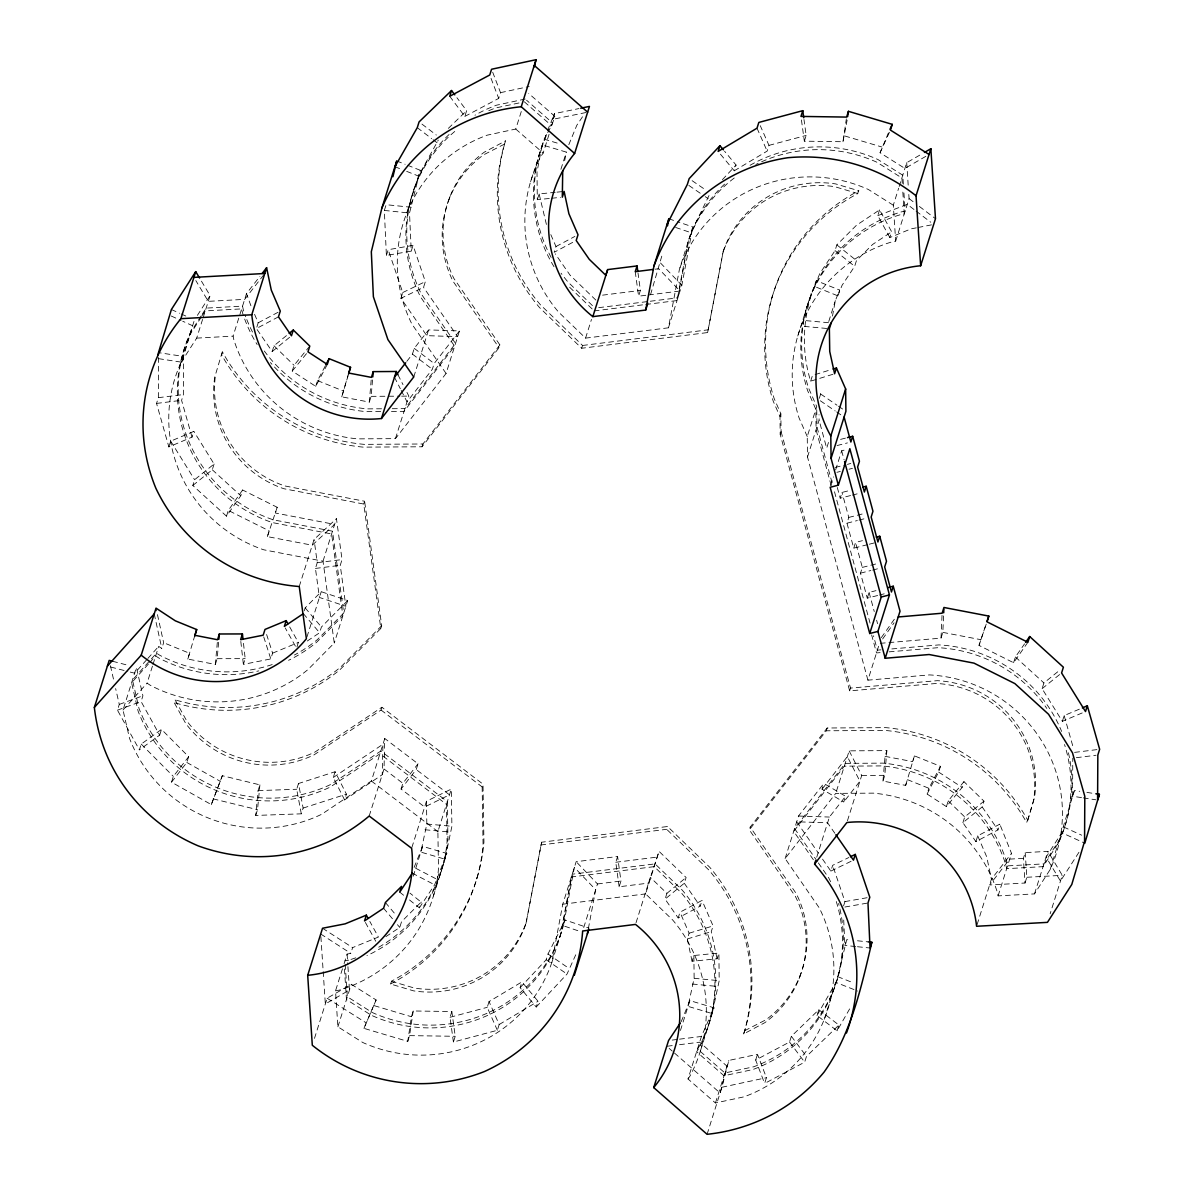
<?xml version="1.0" encoding="UTF-8"?>
<svg xmlns="http://www.w3.org/2000/svg" width="1194" height="1194" viewBox="0 0 1194 1194"><rect width="100%" height="100%" fill="white"/><g stroke="black" fill="none" stroke-linecap="round" stroke-linejoin="round"><path stroke-width="0.75" stroke-dasharray="5 3.75" d="M168.861 446.914L170.682 441.153L193.831 431.377L192.025 437.123L168.861 446.914L156.548 403.423L158.354 397.677L158.593 354.439M192.025 437.123L181.592 400.318L183.413 394.572L183.607 356.454L158.593 352.633M1081.51 797.607L1072.57 796.249L1072.779 758.13M369.185 816.024L384.02 768.981L384.767 738.504L418.034 763.787L416.213 769.548L401.065 789.055L424.646 806.995L449.481 794.831L416.213 769.548M681.222 1021.631L689.863 1000.602L713.997 1007.811L701.43 1036.452L688.013 1078.973L715.43 1102.972L744.071 1096.823A139.295 137.056 17.5 0 0 819.248 907.873L785.115 858.561L835.755 793.383L873.456 793.144A142.34 140.041 17.5 0 1 997.333 892.246L998.094 895.888L1034.497 893.888L1050.168 869.516A139.295 137.056 17.5 0 0 929.425 674.909L867.919 680.162L879.515 643.387L941.021 638.133L942.126 613.223M941.021 638.133L942.827 632.387L943.618 614.597M348.723 373.05L341.753 396.841L369.319 402.094L371.259 379.14M369.319 402.094L371.14 396.348L372.632 378.692M885.053 756.354L912.619 761.608L914.44 755.862L940.469 766.339L928.887 788.279L907.47 779.652L905.649 785.398L882.963 781.085L885.053 756.354L886.873 750.608L849.158 750.847L835.755 793.383M882.963 781.085L884.784 775.324L886.873 750.608M194.891 635.298L187.801 659.058L215.353 664.431L217.398 641.491M215.353 664.431L217.159 658.685L218.726 641.044M335.111 771.727L333.305 777.473L344.588 799.905L346.409 794.144L335.111 771.727L298.5 783.518L303.127 808.084L301.321 813.83L255.71 815.442L258.098 790.622L259.904 784.876L222.323 775.712L211.308 804.607L171.518 782.174L173.324 776.413L188.652 756.727L161.488 729.385L141.22 744.101L139.399 749.862L117.46 710.161L119.281 704.4L115.639 688.565M255.71 815.442L257.531 809.681L259.904 784.876M314.485 1038.392L327.141 998.229L351.29 984.274L376.14 999.96L363.946 1028.362L407.766 1041.377L411.408 1016.721L413.214 1010.975L451.839 1011.527L455.227 1036.288L453.407 1042.034L497.361 1030.288L499.182 1024.527L489.047 1001.587L521.927 981.901L538.046 1001.273L536.24 1007.02L520.121 987.662L521.927 981.901M407.766 1041.377L409.572 1035.631L413.214 1010.975M801.443 119.952L804.338 141.176L842.979 141.728L846.352 118.848M842.979 141.728L847.128 120.131M426.467 801.249L426.825 824.009L420.84 852.098L445.004 859.202L451.899 826.293L451.302 789.085L426.467 801.249L411.632 848.292M832.905 374.289L810.666 381.155C800.264 348.2 803.219 312.365 816.368 280.709L839.621 290.067L837.815 295.828L814.562 286.456L816.368 280.709M832.472 316.082L835.352 300.604L839.621 290.067M381.886 707.251L381.02 710.027L314.082 754.832A102.938 101.281 17.5 0 1 185.757 723.534L174.145 702.52L175.025 699.744L186.637 720.758A102.938 101.281 17.5 0 0 314.947 752.056L381.886 707.251L483.018 784.145L483.943 842.098A178.518 175.637 17.5 0 1 391.781 981.005L390.438 983.99L413.631 990.871A102.938 101.281 17.5 0 0 525.942 923.678L541.613 842.218L667.55 826.517L709.729 867.247A178.518 175.637 17.5 0 1 744.713 1030.691L743.638 1033.944L764.832 1022.676A102.938 101.281 17.5 0 0 795.353 896.336L749.325 829.86L750.205 827.084L827.188 727.997L885.918 727.639A178.518 175.637 17.5 0 1 1027.541 819.875L1026.676 822.651A178.518 175.637 17.5 0 0 885.038 730.415L826.308 730.788L749.325 829.86M525.942 923.678L541.613 842.218M650.566 294.56L661.849 255.934M549.076 134.31L543.166 153.041L541.091 156.115A142.34 140.041 17.5 0 0 558.493 311.992L585.567 338.126L668.431 327.813L679.401 269.441L692.804 226.92L677.401 221.696M342.484 968.737L335.514 990.856L337.887 1026.795L362.722 1042.481A139.295 137.056 17.5 0 0 551.792 962.573L562.762 904.201L576.165 861.68L617.596 856.516L620.955 881.023L619.149 886.769L648.521 883.112L659.028 851.352L686.102 877.5L684.296 883.247L665.088 899.112L678.177 917.962L700.206 906.156L702.012 900.41L679.998 912.216L678.177 917.962M668.431 327.813L681.834 285.276L692.804 226.92M588.358 928.604L595.672 889.694L574.359 867.426L563.389 925.783L580.508 931.589M499.898 344.917L422.915 443.989L364.185 444.362A178.518 175.637 17.5 0 1 222.562 352.126L221.681 354.902A178.518 175.637 17.5 0 0 363.319 447.138L422.049 446.78L499.032 347.693L499.898 344.917L453.884 278.441A102.938 101.281 17.5 0 1 484.406 152.101L505.584 140.832L504.51 144.086A178.518 175.637 17.5 0 0 539.494 307.53L581.672 348.26L707.624 332.559L723.295 251.098A102.938 101.281 17.5 0 1 835.606 183.906L858.799 190.786L857.441 193.771A178.518 175.637 17.5 0 0 773.279 401.333L779.981 416.572L780.189 434.317L849.65 690.863L936.424 683.461A102.938 101.281 17.5 0 1 1033.646 800.308L1026.87 823.129M707.624 332.559L723.295 251.098M564.687 160.683L566.329 152.101L542.195 144.892L537.001 172.011L537.3 199.682L549.807 198.428M693.878 955.513L694.132 978.289L688.043 1006.363L712.191 1013.572L719.191 980.692L718.892 953.036L693.878 955.513L692.072 961.274L717.072 958.782L718.892 953.036M411.318 207.278L386.155 204.696L384.334 210.442L386.393 255.456L411.243 251.113L409.512 213.025L420.258 170.279L406.811 164.951M824.338 1019.213L837.74 976.677L846.68 939.678L850.277 940.051M707.087 1134.3L721.922 1087.256L728.847 1060.436L757.489 1054.302L766.444 1077.704L764.623 1083.465L804.652 1062.167L806.472 1056.421L838.919 1025.034L818.815 1009.736L791.353 1036.288L789.547 1042.034L755.668 1060.048L764.623 1083.465M341.753 396.841L348.051 375.797M905.649 785.398L914.44 755.862M158.578 358.663L181.801 362.215L192.622 325.723L182.742 321.246M222.353 351.648L214.711 377.259A102.938 101.281 17.5 0 0 283.859 488.719L363.737 504.047L380.811 628.477L339.947 669.715A178.518 175.637 17.5 0 1 174.623 702.714L174.145 702.52M1027.75 820.353L1034.526 797.517A102.938 101.281 17.5 0 0 937.29 680.67L850.516 688.087L849.65 690.863M1050.168 869.516L1074.391 790.488L1079.749 791.309M152.444 666.148L147.071 683.162L150.22 685.237A142.34 140.041 17.5 0 0 308.022 669.521L334.26 643.044L323.022 561.18L263.784 549.807A139.295 137.056 17.5 0 1 181.025 362.498L193.98 321.41M181.801 362.215L183.607 356.454M181.025 362.498L196.682 338.126L202.592 319.41M203.129 317.708L210.099 295.605L200.517 279.62M406.826 361.349L412.437 354.125L414.243 348.364L428.601 329.902L459.481 330.917L446.078 373.453L395.438 438.631L357.722 438.87A142.34 140.041 17.5 0 1 233.845 339.768L233.084 336.126L246.501 293.59L259.904 276.351M242.606 489.988L228.308 510.42L269.172 530.867L267.366 536.613L312.246 545.225L334.618 524.405L275.381 513.032L277.187 507.286L242.606 489.988L240.785 495.734L226.502 516.181L192.801 485.48L194.607 479.734L214.084 464.018L193.831 431.377M384.767 738.504L371.364 781.025L321.708 814.248A139.295 137.056 17.5 0 1 129.504 738.31L123.012 709.997L136.415 667.461L142.907 695.789L141.101 701.535L159.668 735.131L139.399 749.862M256.844 327.111L258.202 322.798L254.561 314.276M192.801 485.48L212.278 469.764L214.084 464.018M152.981 664.446L158.668 646.387L161.817 648.461L163.638 642.7L156.041 608.149M278.471 316.843L256.397 328.544L272.202 351.543L274.008 345.782L287.784 334.529M226.502 516.181L228.308 510.42M159.668 735.131L161.488 729.385M187.801 659.058L189.622 653.312L163.638 642.7M327.305 364.424L315.723 386.363L292.231 371.065L294.052 365.304L308.649 347.454M171.518 782.174L186.831 762.473L188.652 756.727M315.723 386.363L317.544 380.617L325.798 364.946M266.62 634.521L272.605 653.163L270.784 658.924L243.367 664.386L245.188 658.64L243.218 640.999M211.308 804.607L222.323 775.712M386.393 255.456L388.214 249.71L413.064 245.367L425.348 281.62L423.542 287.366L400.915 298.306L426.78 335.648L457.675 336.678L423.542 287.366M406.856 212.801L420.258 170.279M406.676 171.369L418.452 176.025L438.288 140.101M299.231 586.523L314.067 539.479L336.439 518.659L342.051 559.583L340.245 565.329L345.857 606.268L319.41 597.448L315.44 568.419L317.246 562.673L314.067 539.479M411.243 251.113L413.064 245.367M400.915 298.306L402.736 292.545L388.214 249.71M304.276 610.776L305.171 607.895L321.231 591.702L347.678 600.522L334.26 643.044M323.022 561.18L336.439 518.659M289.664 626.88L298.351 642.476L296.545 648.223L285.247 627.954M449.72 96.281L464.839 116.415L466.645 110.669L456.929 97.729M306.933 637.029L321.231 591.702M449.243 198.935L450.123 196.159M307.306 640.999L319.619 632.745L321.425 626.999L347.678 600.522M363.737 504.047L364.618 501.256L284.739 485.928A102.938 101.281 17.5 0 1 215.592 374.468M464.839 116.415L498.704 98.401L500.525 92.654L491.555 69.252M413.766 376.946L428.601 329.902M395.438 438.631L408.841 396.109L406.333 391.184M301.321 813.83L296.679 789.264L298.5 783.518M401.169 390.363L407.035 401.856L432.347 369.259L434.168 363.513L459.481 330.917M446.078 373.453L411.945 324.141A139.295 137.056 17.5 0 1 487.107 135.191L515.748 129.042L521.659 110.326M422.049 446.78L422.915 443.989M380.811 628.477L381.692 625.701L364.618 501.256M530.599 181.667L546.807 132.325M585.896 112.535L552.688 119.34L554.509 113.594L578.971 108.564M553.971 266.65A142.34 140.041 17.5 0 1 549.688 128.892L551.747 125.803L554.762 116.251L528.718 93.46M537.3 199.682L539.121 193.921L555.195 192.324M560.911 169.309L566.329 152.101M550.822 234.636L555.986 246.546L554.18 252.292L574.627 241.337M344.096 963.633L347.111 954.081L350.797 953.364L352.618 947.618L378.408 937.051L369.797 921.41M401.065 789.055L402.871 783.309L418.034 763.787M337.887 1026.795L351.29 984.274M413.243 876.187L422.646 846.352L446.825 853.441L433.422 895.978M363.946 1028.362L376.14 999.96M581.672 348.26L582.553 345.469L540.375 304.754A178.518 175.637 17.5 0 1 505.39 141.31L505.584 140.832M385.856 936.648L399.751 927.425L401.557 921.664L421.154 902.082L409.945 893.112M585.567 338.126L591.478 319.41M335.514 990.856L339.2 990.139A142.34 140.041 17.5 0 0 438.482 868.829L437.885 831.606L451.302 789.085M409.527 899.977L419.348 907.828L421.154 902.082M419.348 907.828L434.631 884.799L446.825 853.441M390.438 983.99L390.916 983.796A178.518 175.637 17.5 0 0 483.063 844.889L482.152 786.921L483.018 784.145M645.805 295.291L638.596 296.187L640.402 290.44L637.999 272.933M476.719 878.933L477.585 876.157M453.407 1042.034L450.034 1017.288L451.839 1011.527M675.58 227.442L690.998 232.666L709.564 194.383M720.445 154.205L734.25 170.802L736.071 165.056L724.564 151.22M497.361 1030.288L487.227 1007.333L489.047 1001.587M734.25 170.802L767.145 151.116L768.966 145.37L760.279 125.698M520.121 987.662L546.18 959.752L547.986 954.006L565.195 920.037L589.179 928.156M804.338 141.176L806.159 135.429L803.98 119.504M551.792 962.573L565.195 920.037M771.637 298.619L772.518 295.843M536.24 1007.02L567.031 974.05L576.165 953.857M583.732 927.559L597.478 883.948L576.165 861.68M619.149 886.769L615.776 862.262L617.596 856.516M797.771 336.036L811.174 293.515M779.981 416.572L780.861 413.796L774.16 398.542A178.518 175.637 17.5 0 1 858.322 190.98L858.799 190.786M814.562 286.456L819.741 273.665L835.039 250.621L836.845 244.874L856.441 225.278L879.59 209.905L891.664 231.8L889.843 237.546L911.082 228.86L916.291 227.845M780.189 434.317L781.07 431.527L780.861 413.796M636.044 922.693L650.342 877.366L666.909 893.351L665.088 899.112M688.013 1078.973L690.087 1075.884A142.34 140.041 17.5 0 0 672.7 920.022L645.611 893.888L659.028 851.352M743.638 1033.944L743.832 1033.467A178.518 175.637 17.5 0 0 708.863 870.023L666.685 829.308L667.55 826.517M925.828 156.339L904.903 168.429L880.053 152.742L889.276 130.818M828.755 321.514L835.352 300.604M810.666 381.155L812.487 375.409L831.293 369.588M837.815 295.828L842.083 285.291L854.665 266.322L856.471 260.576L872.605 244.457L891.664 231.8M867.919 680.162L807.502 456.989L807.248 436.541L816.711 406.527L808.532 387.916A142.34 140.041 17.5 0 1 901.44 211.86L905.142 211.144L903.828 191.368M819.308 398.333L820.666 394.02L819.174 390.632M889.843 237.546L877.784 215.651L879.59 209.905M807.502 456.989L819.099 420.213L819.024 414.631M807.248 436.541L799.07 417.93A142.34 140.041 17.5 0 1 891.978 241.875L895.679 241.143L893.306 205.219L898.664 188.189M899.201 186.488L906.709 162.683L922.813 153.384M828.487 442.452L826.681 448.213L819.099 420.213M895.679 241.143L909.082 198.622L908.724 193.234M692.072 961.274L687.296 938.962L689.102 933.215L679.998 912.216M830.696 485.54L833.442 476.854M835.636 469.899L841.666 450.78L846.576 449.526M850.576 495.54L840.203 498.182L842.024 492.435L848.934 490.674M717.072 958.782L711.266 931.678L713.087 925.917L702.012 900.41M680.446 1030.452L689.863 1000.602M867.56 544.643L853.74 548.165L846.979 523.181L848.785 517.42L842.024 492.435M853.74 548.165L855.546 542.419L862.456 540.658M700.594 1050.347L713.997 1007.811M877.635 595.507L867.262 598.149L860.501 573.165L862.322 567.404L855.546 542.419M785.115 858.561L798.517 816.024L823.845 783.443L845.561 796.264L843.755 802.01L822.024 789.189L823.845 783.443M867.262 598.149L869.083 592.403L875.993 590.642M826.308 730.788L827.188 727.997M715.43 1102.972L728.847 1060.436M816.741 857.217L829.412 817.054L845.561 796.264M755.668 1060.048L757.489 1054.302M822.562 859.143L830.845 871.098L832.651 865.337L848.815 857.531M847.427 820.8L861.71 775.473L849.158 750.847M799.114 978.617L799.995 975.841M843.576 905.903L844.949 901.589L832.651 865.337M849.635 1008.915L837.098 1030.795L817.009 1015.482L818.815 1009.736M855.65 946.543L844.874 945.439L846.68 939.678M837.098 1030.795L838.919 1025.034M975.901 841.606L977.722 835.86L999.796 824.159L997.975 829.905L975.901 841.606L962.901 822.681L982.184 806.92L983.99 801.174L963.961 781.637L962.14 787.398L946.409 806.622L927.081 794.025L928.887 788.279M927.081 794.025L938.648 772.1L940.469 766.339M1027.885 642.282L1013.587 662.715L979.005 645.417L985.96 624.507M946.409 806.622L948.23 800.875L963.961 781.637M962.901 822.681L964.722 816.935L983.99 801.174M1013.587 662.715L1015.393 656.969L1024.586 643.835M1082.212 712.937L1062.361 721.34L1042.108 688.684L1043.914 682.938L1059.227 670.595M977.11 924.544L991.408 879.217L1011.512 853.367L999.796 824.159M998.094 895.888L1011.512 853.367M1062.361 721.34L1064.167 715.579L1080.704 708.594M1023.392 858.352L1009.691 859.113L989.587 884.978L1025.019 883.023L1023.392 858.352L1025.213 852.606L1047.899 851.352L1062.272 875.321L1050.153 913.768M1025.019 883.023L1026.84 877.277L1025.213 852.606M1034.497 893.888L1047.899 851.352M1072.57 796.249L1074.391 790.488M267.366 536.613L277.187 507.286M979.005 645.417L987.005 621.835M414.109 867.411L422.646 846.352M504.51 144.086L483.525 154.877A102.938 101.281 17.5 0 0 453.004 281.217L499.032 347.693M547.509 130.624L554.509 113.594M568.807 144.728L576.792 125.325L584.582 113.684M744.713 1030.691L765.712 1019.9A102.938 101.281 17.5 0 0 796.234 893.56L750.205 827.084M880.053 152.742L890.44 130.101M817.009 1015.482L835.934 982.438L857.799 991.065M197.368 315.395L210.099 295.605M201.249 315.738L190.488 332.484A139.295 137.056 17.5 0 0 273.247 519.808L332.484 531.181L343.723 613.029L317.485 639.521A142.34 140.041 17.5 0 1 294.411 654.999M202.234 314.216L206.144 308.112L242.546 306.112L243.307 309.768A142.34 140.041 17.5 0 0 245.725 316.753M201.353 316.992L189.607 335.275A139.295 137.056 17.5 0 0 272.366 522.584L331.619 533.957L342.842 615.82L316.604 642.297A142.34 140.041 17.5 0 1 288.575 660.312M202.338 315.47L205.278 310.903L241.666 308.888L242.442 312.544A142.34 140.041 17.5 0 0 257.143 344.514M1078.958 852.277L1060.466 881.068L1046.093 857.113L1061.75 832.74L1084.809 843.188M552.688 119.34L554.762 116.251M550.553 126.116L552.628 123.027L526.584 100.236M881.321 637.626L895.873 617.089M882.635 638.984L894.052 622.835M263.68 274.918L244.68 299.351L208.278 301.351L195.831 280.575M822.024 789.189L847.352 756.593L859.904 781.219L843.755 802.01M292.231 371.065L307.962 351.842M146.638 659.804L134.609 673.207L129.504 671.894M147.847 658.461L158.668 646.387M148.444 663.983L131.594 682.759L138.086 711.087A139.295 137.056 17.5 0 0 330.29 787.025L379.946 753.802L446.481 804.383L447.063 841.591A142.34 140.041 17.5 0 1 366.946 955.648M149.638 662.64L155.653 655.939L158.802 657.998A142.34 140.041 17.5 0 0 258.785 670.879M123.012 709.997L147.071 683.162M722.415 179.667L736.071 165.056M381.692 625.701L340.812 666.939A178.518 175.637 17.5 0 1 175.503 699.938L175.025 699.744M448.347 128.37L466.645 110.669M666.909 893.351L686.102 877.5M272.202 351.543L291.47 335.768M1042.108 688.684L1060.182 674.088M333.305 777.473L382.961 744.25L382.214 774.727L344.588 799.905M499.182 1024.527L538.046 1001.273M555.986 246.546L574.866 236.427M258.202 322.798L280.291 311.097M402.736 292.545L425.348 281.62M830.845 871.098L851.844 860.934M272.605 653.163L298.351 642.476M877.784 215.651L907.276 204.368L914.604 209.95M119.281 704.4L142.907 695.789M117.46 710.161L141.101 701.535M303.127 808.084L346.409 794.144M689.102 933.215L713.087 925.917M687.296 938.962L711.266 931.678M768.966 145.37L806.159 135.429M450.034 1017.288L487.227 1007.333M840.576 439.377L845.77 438.049M837.039 445.556L847.412 442.914M835.248 467.451L845.621 464.794M847.352 464.362L850.8 463.481M836.89 472.317L840.352 471.436M848.994 469.227L852.441 468.346M852.292 495.107L859.202 493.346M848.785 517.42L864.337 513.465M846.979 523.181L857.337 520.539M859.068 520.091L865.978 518.33M869.277 544.21L876.187 542.434M862.322 567.404L877.859 563.449M860.501 573.165L870.859 570.508M872.59 570.075L879.5 568.314M879.351 595.06L886.261 593.299M500.525 92.654L529.166 86.505M525.211 99.027L496.57 105.176A139.295 137.056 17.5 0 0 474.958 115.236M518.972 102.968L495.689 107.953A139.295 137.056 17.5 0 0 485.54 112.117M721.922 1087.256L766.444 1077.704M918.022 227.502L931.932 224.785M344.976 960.857L348.663 960.14M844.949 901.589L869.799 897.246M844.904 907.022L867.978 902.992M655.088 269.202L658.7 268.754L680.028 291.023L647.596 295.067M602.582 295.157L640.402 290.44M598.716 307.664L648.432 301.47M650.267 301.246L677.893 297.799L688.863 239.442A139.295 137.056 17.5 0 1 725.251 183.503M594.149 310.903L643.864 304.709M645.715 304.485L677.013 300.575L687.983 242.218A139.295 137.056 17.5 0 1 737.011 175.936M158.354 397.677L183.413 394.572M582.553 345.469L708.505 329.783M156.548 403.423L181.592 400.318M317.246 562.673L342.051 559.583M315.44 568.419L340.245 565.329M1074.6 752.384L1097.853 749.504M1076.361 757.683L1096.047 755.25M540.733 844.994L666.685 829.308M615.776 862.262L657.207 857.098M597.478 883.948L620.955 881.023M562.762 904.201L645.611 893.888M672.192 1040.078L677.685 1039.407M679.505 1039.168L701.43 1036.452M672.207 1045.601L666.73 1046.287L672.207 1051.078M679.52 1044.69L699.609 1042.198L727.027 1066.197L720.116 1093.003L673.58 1052.272M556.986 192.144L564.12 191.428M551.598 198.249L560.523 197.368M880.993 649.849L877.381 650.148L873.486 635.76M891.843 648.924L938.887 644.909A139.295 137.056 17.5 0 1 1061.645 731.444M880.112 652.625L876.5 652.939L871.635 634.939M889.157 651.849L938.006 647.685A139.295 137.056 17.5 0 1 1046.839 708.46M196.682 338.126L233.084 336.126M1026.84 877.277L1062.272 875.321M258.098 790.622L296.679 789.264M371.14 396.348L399.871 396.169M401.662 396.154L408.841 396.109M381.558 408.781L367.185 408.87A142.34 140.041 17.5 0 1 264.292 351.006M392.319 408.706L404.9 408.632L455.541 343.439L421.407 294.142A139.295 137.056 17.5 0 1 451.377 132.37M380.677 411.557L366.319 411.646A142.34 140.041 17.5 0 1 270.396 362.498M391.453 411.482L404.02 411.408L454.66 346.23L420.527 296.918A139.295 137.056 17.5 0 1 456.063 130.385M861.71 775.473L884.784 775.324M217.159 658.685L245.188 658.64M409.572 1035.631L455.227 1036.288M798.517 816.024L829.412 817.054M806.114 320.664L831.188 322.947M804.293 326.41L829.367 328.708M426.825 824.009L451.899 826.293M425.004 829.755L450.078 832.039M694.132 978.289L719.191 980.692M692.326 984.035L717.385 986.438M384.334 210.442L409.512 213.025M857.471 940.782L868.262 941.887M857.456 946.723L870.038 948.006M1086.898 792.413L1094.047 793.503M1083.301 797.89L1095.808 799.801M942.827 632.387L980.811 639.671M213.114 798.861L257.531 809.681M112.594 661.267L127.907 665.252M110.773 667.028L127.803 671.446M844.785 135.982L881.873 146.996M857.919 193.577L834.725 186.682A102.938 101.281 17.5 0 0 722.415 253.889M391.304 981.199L414.497 988.095A102.938 101.281 17.5 0 0 526.823 920.887M374.319 1005.706L411.408 1016.721M544.001 139.131L559.523 143.773M668.834 218.786L675.685 221.114M396.721 160.966L405.124 164.294M394.901 166.727L399.945 168.712M837.74 976.677L852.874 982.662M317.544 380.617L343.573 391.095M171.384 309.515L179.622 313.246M181.264 313.992L186.204 316.231M171.22 316.007L181.1 320.499M1063.57 826.979L1081.674 835.203M415.706 868.247L436.452 879.038M412.303 873.172L434.631 884.799M186.831 762.473L220.517 781.458M893.306 205.219L868.456 189.533A139.295 137.056 17.5 0 0 679.401 269.441M327.141 998.229L365.752 1022.601M322.529 928.245L352.618 947.618M320.708 934.006L350.797 953.364M938.648 772.1L962.14 787.398M820.666 394.02L836.994 405.199M838.486 406.214L842.934 409.258M820.338 400.781L835.188 410.945M836.666 411.96L841.128 415.019M692.147 180.697L705.55 189.891M688.848 185.428L703.729 195.637M705.221 196.652L708.206 198.697M547.986 954.006L568.837 968.304M546.18 959.752L567.031 974.05M909.082 198.622L913.485 201.965M919.35 206.428L935.484 218.696M916.067 211.069L930.738 222.218M414.243 348.364L434.168 363.513M412.437 354.125L432.347 369.259M381.02 710.027L482.152 786.921M384.02 768.981L402.871 783.309M371.364 781.025L437.885 831.606M421.96 124.101L436.317 135.041M417.273 127.668L431.631 138.594M433.064 139.698L437.377 142.967M836.845 244.874L856.471 260.576M835.039 250.621L854.665 266.322M399.721 892.127L403.915 895.5M524.345 101.818L551.747 125.803M515.748 129.042L543.166 153.041M1015.393 656.969L1043.914 682.938M212.278 469.764L240.785 495.734M595.881 300.112L570.09 275.202L555.24 253.815M592.448 305.634L567.956 281.978A142.34 140.041 17.5 0 1 561.046 273.187M569.657 287.247L592.866 309.664M948.23 800.875L964.722 816.935M274.008 345.782L294.052 365.304M141.22 744.101L173.324 776.413M660.521 263.008L681.834 285.276M305.171 607.895L321.425 626.999M303.366 613.641L319.619 632.745M385.393 902.5L395.781 914.828M383.587 908.246L392.826 919.201M397.438 924.678L399.751 927.425M791.353 1036.288L806.472 1056.421M789.547 1042.034L804.652 1062.167M834.845 833.263L827.591 822.8L796.696 821.785L818.427 853.158M817.323 861.426L794.562 828.546L845.218 763.369L882.918 763.13A142.34 140.041 17.5 0 1 1006.796 862.232L1007.557 865.874L1043.959 863.874L1059.615 839.501A139.295 137.056 17.5 0 0 1067.914 750.593M818.368 862.919L828.711 877.859A139.295 137.056 17.5 0 1 831.815 884.441M813.353 859.725L793.697 831.337L844.337 766.145L882.038 765.906A142.34 140.041 17.5 0 1 1005.915 865.008L1006.676 868.665L1043.078 866.65L1058.75 842.292A139.295 137.056 17.5 0 0 1064.526 744.534M684.296 883.247L700.206 906.156M982.184 806.92L997.975 829.905M170.682 441.153L194.607 479.734M365.394 922.469L375.737 941.23M397.96 374.767L402.99 384.617M394.468 377.229L400.333 388.722M757.011 128.176L767.145 151.116M546.404 224.427L539.121 193.921M977.722 835.86L986.737 856.889L991.408 879.217M250.904 305.754L246.501 293.59M491.032 78.341L498.704 98.401M263.725 636.88L270.784 658.924M1064.167 715.579L1073.6 748.877M841.666 450.78L844.068 459.69M869.083 592.403L874.262 611.537M876.62 620.238L877.56 623.716M837.307 487.48L840.203 498.182M832.069 482.779L816.965 426.989L816.711 406.527M834.502 491.779L870.068 623.149M831.188 485.555L816.084 429.765L815.845 409.318L807.651 390.707A142.34 140.041 17.5 0 1 900.574 214.636L904.261 213.92L902.724 190.562M781.07 431.527L850.516 688.087M110.4 665.67L113.624 679.759M154.22 613.895L161.817 648.461M635.238 271.68L638.596 296.187M240.815 641.462L243.367 664.386M906.709 162.683L908.246 186.04M903.351 184.189L902.768 175.205L877.918 159.518A139.295 137.056 17.5 0 0 748.653 166.115M902.246 183.369L901.888 177.981L877.038 162.294A139.295 137.056 17.5 0 0 755.862 164.488M347.111 954.081L347.812 964.871M347.932 966.662L349.484 990.02L325.335 1003.975L320.828 935.842M345.215 964.454L347.35 996.796L372.185 1012.482A139.295 137.056 17.5 0 0 561.255 932.559L572.224 874.202L655.073 863.874L682.162 890.023A142.34 140.041 17.5 0 1 699.55 1045.884L697.475 1048.974L724.892 1072.958L753.533 1066.824A139.295 137.056 17.5 0 0 838.546 903.485M344.454 969.021L346.469 999.572L371.319 1015.258A139.295 137.056 17.5 0 0 560.374 935.335L571.344 876.978L654.208 866.65L681.281 892.799A142.34 140.041 17.5 0 1 698.669 1048.66L696.609 1051.75L724.012 1075.749L752.668 1069.6A139.295 137.056 17.5 0 0 835.546 899.231M843.71 920.037L844.874 945.439M551.15 257.441A142.34 140.041 17.5 0 1 548.867 129.385M272.202 664.565A142.34 140.041 17.5 0 1 159.683 655.222L156.533 653.148L132.474 679.983L138.967 708.311A139.295 137.056 17.5 0 0 331.171 784.249L380.826 751.011L447.347 801.607L447.944 838.815A142.34 140.041 17.5 0 1 376.095 948.693M252.516 332.051A142.34 140.041 17.5 0 1 246.382 318.5M355.737 957.827A142.34 140.041 17.5 0 1 350.439 959.588"/><path stroke-width="1.5" d="M943.708 612.806L943.857 609.253M372.782 376.931L373.229 371.632L396.289 371.483L397.96 374.767M218.89 639.268L219.368 633.984L242.427 633.939L243.024 639.238M847.65 116.609L848.427 111.326L892.246 124.355L890.44 130.101L929.051 154.474M580.717 108.206L589.463 106.415L574.627 153.459A117.146 115.251 17.5 0 0 592.836 316.634L645.685 310.052L653.999 265.844L668.834 218.786L667.506 225.86M368.065 918.276L366.349 915.156L345.111 923.857L322.529 928.245L307.694 975.304L312.306 1045.272C360.887 1084.316 426.318 1094.48 484.346 1071.57C540.852 1045.989 578.284 992.975 582.657 930.992L635.506 924.41A117.146 115.251 17.5 0 1 653.715 1087.585L707.087 1134.3C752.727 1129.554 794.756 1107.435 824.084 1072.093C851.277 1033.646 861.277 987.304 871.844 942.26L868.262 941.887M587.358 933.917L588.03 930.38M562.717 170.996L562.314 197.189L564.12 191.428L568.896 213.741L578.015 234.74L576.195 240.487L589.284 259.352L605.851 275.336M392.916 176.712L396.721 160.966L381.886 208.025L371.319 251.74L373.379 296.754L387.901 339.589L413.766 376.946L381.453 418.527A117.146 115.251 17.5 0 1 251.77 314.783L180.891 318.679C141.549 366.692 132.221 430.855 155.847 488.212C182.697 544.852 236.83 581.627 299.231 586.523L306.395 638.745A117.146 115.251 17.5 0 1 141.205 655.193L94.356 707.43C101.296 769.593 140.877 821.502 198.279 845.904C256.964 867.351 321.425 856.516 369.185 816.024L411.632 848.292A117.146 115.251 17.5 0 1 307.694 975.304M846.456 1033.034C867.934 974.602 855.471 910.843 814.577 864.098L815.666 860.65M534.24 66.849L536.076 59.7L491.555 69.252L489.749 74.998L449.72 96.281L451.541 90.535L454.78 94.848M348.544 374.095L350.543 367.304L329.111 358.678L325.798 364.946M157.802 354.931L171.384 309.515L195.726 271.635L199.562 278.023M194.667 636.342L196.697 629.551L175.309 620.82L156.041 608.149L141.205 655.193M1095.838 793.771L1099.405 794.323L1084.809 843.188M180.891 318.679L195.726 271.635M94.356 707.43L109.191 660.386L112.594 661.267M251.77 314.783L266.605 267.725L271.277 290.067L280.291 311.097L278.471 316.843L291.47 335.768L293.291 330.022L309.783 346.081L307.962 351.842L327.305 364.424L329.111 358.678M196.697 629.551L194.891 635.298L217.547 639.73L219.368 633.984M242.427 633.939L240.621 639.686L263.187 635.193L264.993 629.432L286.187 620.641L287.918 623.761M350.543 367.304L348.723 373.05L371.409 377.379L373.229 371.632M286.187 620.641L284.366 626.387L303.366 613.641M381.453 418.527L396.289 371.483M381.886 208.025C406.453 150.713 459.377 112.863 521.241 106.744L536.076 59.7M366.349 915.156L364.528 920.902L383.587 908.246L385.393 902.5L401.527 886.381L399.721 892.127L412.303 873.172M592.836 316.634L607.671 269.59L637.044 265.934L637.76 271.187M637.044 265.934L635.238 271.68L653.282 269.426M645.685 310.052L647.849 303.172M723.415 149.832L719.952 145.683L718.146 151.429L757.011 128.176L758.832 122.43L802.786 110.669L803.741 117.743M802.786 110.669L800.965 116.415L846.621 117.087L848.427 111.326M574.344 975.214L588.717 929.604M831.188 322.947L829.367 328.708L829.726 351.469L834.606 373.752L836.427 368.006L833.009 369.065M838.337 485.182L849.844 448.69L889.44 594.925L877.933 631.417L869.739 633.507L830.158 487.271L838.337 485.182L831.069 458.347L830.8 436.004L845.636 388.96L836.427 368.006M831.069 458.347L845.904 411.303L845.636 388.96M830.8 436.004A117.146 115.251 17.5 0 1 920.649 265.755L916.037 195.771L930.857 148.728L924.425 152.444M847.486 437.616L852.665 436.288L850.859 442.034L844.098 417.049M653.715 1087.585L668.55 1040.541L680.237 1023.094M920.649 265.755L935.484 218.696L930.857 148.728M862.755 487.152L866.202 486.271L864.381 492.018L857.62 467.033L859.441 461.272L852.665 436.288M876.277 537.136L879.739 536.255L877.918 542.001L871.157 517.017L872.963 511.256L866.202 486.271M869.739 633.507L881.247 597.015L844.561 461.481M888.082 587.552L893.261 586.224L891.455 591.985L884.679 566.986L886.5 561.24L879.739 536.255M814.577 864.098L846.889 822.517A117.146 115.251 17.5 0 1 976.573 926.275L1047.436 922.365L1071.779 884.485L1084.57 841.367L1084.809 796.323L1072.496 752.847L1048.556 714.266L1014.855 683.58L973.991 663.133L929.111 654.521L885.187 658.267L900.022 611.224L893.261 586.224M850.426 856.755L855.277 854.411L853.456 860.158L835.875 834.755M871.844 942.26L870.038 948.006L867.978 902.992L869.799 897.246L855.277 854.411M898.216 616.97L942.126 613.223L943.947 607.477L988.826 616.089L987.005 621.835L1027.885 642.282L1029.691 636.521L1063.391 667.222L1061.585 672.968L1085.51 711.549L1087.331 705.788L1082.361 707.893M1099.405 794.323L1097.599 800.07L1097.838 755.026L1099.644 749.28L1087.331 705.788M605.925 274.799L607.671 269.59M987.11 621.134L988.826 616.089M890.023 129.206L892.246 124.355M667.013 224.547L687.356 184.398L689.162 178.652L719.952 145.683M653.999 265.844C675.58 207.383 726.489 166.906 787.95 157.712C833.979 153.459 879.784 167.07 916.037 195.771M394.901 166.727L417.273 127.668L419.079 121.907L451.541 90.535M1025.616 642.372L1029.691 636.521M262.128 273.486L266.605 267.725M394.468 377.229L405.691 362.782M107.37 666.133L154.22 613.895M289.157 333.395L293.291 330.022M881.247 597.015L889.44 594.925M193.921 277.381L264.784 273.486M534.27 65.446L587.642 112.176M521.241 106.744L574.627 153.459M877.933 631.417L885.187 658.267"/></g></svg>
